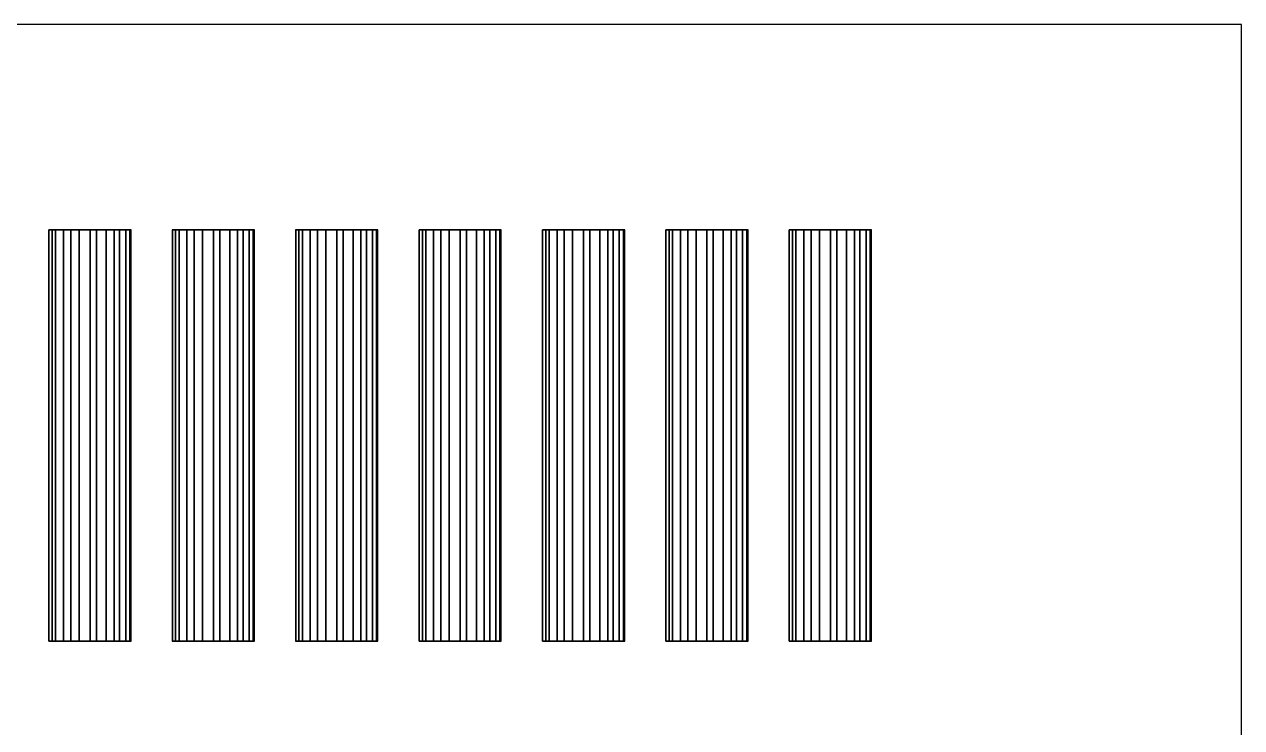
# Model space of a CAD drawing. Header units: millimetres. Extents: x 0 to 25, y -20 to 0.
# Drawn here: x 10.2 to 25, y -8.55 to 0 of the extents above; entities that cross this region are included whole.
import ezdxf

# ---------------------------------------------------------------- set-up
doc = ezdxf.new("R2010")
doc.units = ezdxf.units.MM

msp = doc.modelspace()

# ---------------------------------------------------------------- linework, layer by layer
at = {"extrusion": (0, 1, -2e-16)}
for centre in [(-11, 0.5, -2.5), (-12.5, 0.5, -2.5), (-14, 0.5, -2.5), (-15.5, 0.5, -2.5), (-17, 0.5, -2.5), (-18.5, 0.5, -2.5), (-20, 0.5, -2.5), (-11, 0.5, -7.5), (-12.5, 0.5, -7.5), (-14, 0.5, -7.5), (-15.5, 0.5, -7.5), (-17, 0.5, -7.5), (-18.5, 0.5, -7.5), (-20, 0.5, -7.5)]:
    msp.add_circle(centre, 0.5, dxfattribs=at)
for points in [[(25, -20), (25, 0), (0, 0), (0, -20)], [(11.5, -2.5, 0.5), (11, -2.5), (10.5, -2.5, 0.5), (11, -2.5, 1)], [(10.879, -2.5, 0.985), (10.515, -2.5, 0.621), (10.5, -2.5, 0.5), (11, -2.5, 1)], [(10.515, -2.5, 0.621), (10.5, -2.5, 0.5), (11, -2.5, 1), (10.879, -2.5, 0.985)], [(11, -2.5), (10.5, -2.5, 0.5), (10.515, -2.5, 0.379), (10.879, -2.5, 0.015)], [(10.879, -2.5, 0.015), (11, -2.5), (10.5, -2.5, 0.5), (10.515, -2.5, 0.379)], [(10.54, -7.5, 0.304), (10.501, -7.5, 0.537), (10.501, -2.5, 0.537), (10.54, -2.5, 0.304)], [(10.501, -7.5, 0.537), (10.582, -7.5, 0.774), (10.582, -2.5, 0.774), (10.501, -2.5, 0.537)], [(10.694, -2.5, 0.896), (10.604, -2.5, 0.806), (10.515, -2.5, 0.621), (10.879, -2.5, 0.985)], [(10.879, -2.5, 0.015), (10.515, -2.5, 0.379), (10.604, -2.5, 0.194), (10.694, -2.5, 0.104)], [(10.677, -7.5, 0.119), (10.54, -7.5, 0.304), (10.54, -2.5, 0.304), (10.677, -2.5, 0.119)], [(10.582, -7.5, 0.774), (10.766, -7.5, 0.942), (10.766, -2.5, 0.942), (10.582, -2.5, 0.774)], [(10.867, -7.5, 0.018), (10.677, -7.5, 0.119), (10.677, -2.5, 0.119), (10.867, -2.5, 0.018)], [(10.766, -7.5, 0.942), (11, -7.5, 1), (11, -2.5, 1), (10.766, -2.5, 0.942)], [(11.077, -7.5, 0.006), (10.867, -7.5, 0.018), (10.867, -2.5, 0.018), (11.077, -2.5, 0.006)], [(11, -2.5, 1), (11, -7.5, 1), (11.198, -7.5, 0.959), (11.198, -2.5, 0.959)], [(11.5, -2.5, 0.5), (11, -2.5), (11.121, -2.5, 0.015), (11.485, -2.5, 0.379)], [(11.485, -2.5, 0.379), (11.5, -2.5, 0.5), (11, -2.5), (11.121, -2.5, 0.015)], [(11.485, -2.5, 0.621), (11.121, -2.5, 0.985), (11, -2.5, 1), (11.5, -2.5, 0.5)], [(11.121, -2.5, 0.985), (11, -2.5, 1), (11.5, -2.5, 0.5), (11.485, -2.5, 0.621)], [(11.293, -7.5, 0.095), (11.077, -7.5, 0.006), (11.077, -2.5, 0.006), (11.293, -2.5, 0.095)], [(11.485, -2.5, 0.379), (11.121, -2.5, 0.015), (11.306, -2.5, 0.104), (11.396, -2.5, 0.194)], [(11.396, -2.5, 0.806), (11.306, -2.5, 0.896), (11.121, -2.5, 0.985), (11.485, -2.5, 0.621)], [(11.198, -2.5, 0.959), (11.198, -7.5, 0.959), (11.36, -7.5, 0.847), (11.36, -2.5, 0.847)], [(11.434, -7.5, 0.252), (11.293, -7.5, 0.095), (11.293, -2.5, 0.095), (11.434, -2.5, 0.252)], [(11.36, -7.5, 0.847), (11.484, -7.5, 0.627), (11.484, -2.5, 0.627), (11.36, -2.5, 0.847)], [(11.496, -7.5, 0.441), (11.434, -7.5, 0.252), (11.434, -2.5, 0.252), (11.496, -2.5, 0.441)], [(11.484, -7.5, 0.627), (11.496, -7.5, 0.441), (11.496, -2.5, 0.441), (11.484, -2.5, 0.627)], [(13, -2.5, 0.5), (12.5, -2.5), (12, -2.5, 0.5), (12.5, -2.5, 1)], [(12.379, -2.5, 0.985), (12.015, -2.5, 0.621), (12, -2.5, 0.5), (12.5, -2.5, 1)], [(12.015, -2.5, 0.621), (12, -2.5, 0.5), (12.5, -2.5, 1), (12.379, -2.5, 0.985)], [(12.5, -2.5), (12, -2.5, 0.5), (12.015, -2.5, 0.379), (12.379, -2.5, 0.015)], [(12.379, -2.5, 0.015), (12.5, -2.5), (12, -2.5, 0.5), (12.015, -2.5, 0.379)], [(12.04, -7.5, 0.304), (12.001, -7.5, 0.537), (12.001, -2.5, 0.537), (12.04, -2.5, 0.304)], [(12.001, -7.5, 0.537), (12.082, -7.5, 0.774), (12.082, -2.5, 0.774), (12.001, -2.5, 0.537)], [(12.194, -2.5, 0.896), (12.104, -2.5, 0.806), (12.015, -2.5, 0.621), (12.379, -2.5, 0.985)], [(12.379, -2.5, 0.015), (12.015, -2.5, 0.379), (12.104, -2.5, 0.194), (12.194, -2.5, 0.104)], [(12.177, -7.5, 0.119), (12.04, -7.5, 0.304), (12.04, -2.5, 0.304), (12.177, -2.5, 0.119)], [(12.082, -7.5, 0.774), (12.266, -7.5, 0.942), (12.266, -2.5, 0.942), (12.082, -2.5, 0.774)], [(12.367, -7.5, 0.018), (12.177, -7.5, 0.119), (12.177, -2.5, 0.119), (12.367, -2.5, 0.018)], [(12.266, -7.5, 0.942), (12.5, -7.5, 1), (12.5, -2.5, 1), (12.266, -2.5, 0.942)], [(12.577, -7.5, 0.006), (12.367, -7.5, 0.018), (12.367, -2.5, 0.018), (12.577, -2.5, 0.006)], [(12.5, -2.5, 1), (12.5, -7.5, 1), (12.698, -7.5, 0.959), (12.698, -2.5, 0.959)], [(13, -2.5, 0.5), (12.5, -2.5), (12.621, -2.5, 0.015), (12.985, -2.5, 0.379)], [(12.985, -2.5, 0.379), (13, -2.5, 0.5), (12.5, -2.5), (12.621, -2.5, 0.015)], [(12.985, -2.5, 0.621), (12.621, -2.5, 0.985), (12.5, -2.5, 1), (13, -2.5, 0.5)], [(12.621, -2.5, 0.985), (12.5, -2.5, 1), (13, -2.5, 0.5), (12.985, -2.5, 0.621)], [(12.793, -7.5, 0.095), (12.577, -7.5, 0.006), (12.577, -2.5, 0.006), (12.793, -2.5, 0.095)], [(12.985, -2.5, 0.379), (12.621, -2.5, 0.015), (12.806, -2.5, 0.104), (12.896, -2.5, 0.194)], [(12.896, -2.5, 0.806), (12.806, -2.5, 0.896), (12.621, -2.5, 0.985), (12.985, -2.5, 0.621)], [(12.698, -2.5, 0.959), (12.698, -7.5, 0.959), (12.86, -7.5, 0.847), (12.86, -2.5, 0.847)], [(12.934, -7.5, 0.252), (12.793, -7.5, 0.095), (12.793, -2.5, 0.095), (12.934, -2.5, 0.252)], [(12.86, -7.5, 0.847), (12.984, -7.5, 0.627), (12.984, -2.5, 0.627), (12.86, -2.5, 0.847)], [(12.996, -7.5, 0.441), (12.934, -7.5, 0.252), (12.934, -2.5, 0.252), (12.996, -2.5, 0.441)], [(12.984, -7.5, 0.627), (12.996, -7.5, 0.441), (12.996, -2.5, 0.441), (12.984, -2.5, 0.627)], [(14.5, -2.5, 0.5), (14, -2.5), (13.5, -2.5, 0.5), (14, -2.5, 1)], [(13.879, -2.5, 0.985), (13.515, -2.5, 0.621), (13.5, -2.5, 0.5), (14, -2.5, 1)], [(13.515, -2.5, 0.621), (13.5, -2.5, 0.5), (14, -2.5, 1), (13.879, -2.5, 0.985)], [(14, -2.5), (13.5, -2.5, 0.5), (13.515, -2.5, 0.379), (13.879, -2.5, 0.015)], [(13.879, -2.5, 0.015), (14, -2.5), (13.5, -2.5, 0.5), (13.515, -2.5, 0.379)], [(13.54, -7.5, 0.304), (13.501, -7.5, 0.537), (13.501, -2.5, 0.537), (13.54, -2.5, 0.304)], [(13.501, -7.5, 0.537), (13.582, -7.5, 0.774), (13.582, -2.5, 0.774), (13.501, -2.5, 0.537)], [(13.694, -2.5, 0.896), (13.604, -2.5, 0.806), (13.515, -2.5, 0.621), (13.879, -2.5, 0.985)], [(13.879, -2.5, 0.015), (13.515, -2.5, 0.379), (13.604, -2.5, 0.194), (13.694, -2.5, 0.104)], [(13.677, -7.5, 0.119), (13.54, -7.5, 0.304), (13.54, -2.5, 0.304), (13.677, -2.5, 0.119)], [(13.582, -7.5, 0.774), (13.766, -7.5, 0.942), (13.766, -2.5, 0.942), (13.582, -2.5, 0.774)], [(13.867, -7.5, 0.018), (13.677, -7.5, 0.119), (13.677, -2.5, 0.119), (13.867, -2.5, 0.018)], [(13.766, -7.5, 0.942), (14, -7.5, 1), (14, -2.5, 1), (13.766, -2.5, 0.942)], [(14.077, -7.5, 0.006), (13.867, -7.5, 0.018), (13.867, -2.5, 0.018), (14.077, -2.5, 0.006)], [(14, -2.5, 1), (14, -7.5, 1), (14.198, -7.5, 0.959), (14.198, -2.5, 0.959)], [(14.5, -2.5, 0.5), (14, -2.5), (14.121, -2.5, 0.015), (14.485, -2.5, 0.379)], [(14.485, -2.5, 0.379), (14.5, -2.5, 0.5), (14, -2.5), (14.121, -2.5, 0.015)], [(14.485, -2.5, 0.621), (14.121, -2.5, 0.985), (14, -2.5, 1), (14.5, -2.5, 0.5)], [(14.121, -2.5, 0.985), (14, -2.5, 1), (14.5, -2.5, 0.5), (14.485, -2.5, 0.621)], [(14.293, -7.5, 0.095), (14.077, -7.5, 0.006), (14.077, -2.5, 0.006), (14.293, -2.5, 0.095)], [(14.485, -2.5, 0.379), (14.121, -2.5, 0.015), (14.306, -2.5, 0.104), (14.396, -2.5, 0.194)], [(14.396, -2.5, 0.806), (14.306, -2.5, 0.896), (14.121, -2.5, 0.985), (14.485, -2.5, 0.621)], [(14.198, -2.5, 0.959), (14.198, -7.5, 0.959), (14.36, -7.5, 0.847), (14.36, -2.5, 0.847)], [(14.434, -7.5, 0.252), (14.293, -7.5, 0.095), (14.293, -2.5, 0.095), (14.434, -2.5, 0.252)], [(14.36, -7.5, 0.847), (14.484, -7.5, 0.627), (14.484, -2.5, 0.627), (14.36, -2.5, 0.847)], [(14.496, -7.5, 0.441), (14.434, -7.5, 0.252), (14.434, -2.5, 0.252), (14.496, -2.5, 0.441)], [(14.484, -7.5, 0.627), (14.496, -7.5, 0.441), (14.496, -2.5, 0.441), (14.484, -2.5, 0.627)], [(16, -2.5, 0.5), (15.5, -2.5), (15, -2.5, 0.5), (15.5, -2.5, 1)], [(15.379, -2.5, 0.985), (15.015, -2.5, 0.621), (15, -2.5, 0.5), (15.5, -2.5, 1)], [(15.015, -2.5, 0.621), (15, -2.5, 0.5), (15.5, -2.5, 1), (15.379, -2.5, 0.985)], [(15.5, -2.5), (15, -2.5, 0.5), (15.015, -2.5, 0.379), (15.379, -2.5, 0.015)], [(15.379, -2.5, 0.015), (15.5, -2.5), (15, -2.5, 0.5), (15.015, -2.5, 0.379)], [(15.04, -7.5, 0.304), (15.001, -7.5, 0.537), (15.001, -2.5, 0.537), (15.04, -2.5, 0.304)], [(15.001, -7.5, 0.537), (15.082, -7.5, 0.774), (15.082, -2.5, 0.774), (15.001, -2.5, 0.537)], [(15.194, -2.5, 0.896), (15.104, -2.5, 0.806), (15.015, -2.5, 0.621), (15.379, -2.5, 0.985)], [(15.379, -2.5, 0.015), (15.015, -2.5, 0.379), (15.104, -2.5, 0.194), (15.194, -2.5, 0.104)], [(15.177, -7.5, 0.119), (15.04, -7.5, 0.304), (15.04, -2.5, 0.304), (15.177, -2.5, 0.119)], [(15.082, -7.5, 0.774), (15.266, -7.5, 0.942), (15.266, -2.5, 0.942), (15.082, -2.5, 0.774)], [(15.367, -7.5, 0.018), (15.177, -7.5, 0.119), (15.177, -2.5, 0.119), (15.367, -2.5, 0.018)], [(15.266, -7.5, 0.942), (15.5, -7.5, 1), (15.5, -2.5, 1), (15.266, -2.5, 0.942)], [(15.577, -7.5, 0.006), (15.367, -7.5, 0.018), (15.367, -2.5, 0.018), (15.577, -2.5, 0.006)], [(15.5, -2.5, 1), (15.5, -7.5, 1), (15.698, -7.5, 0.959), (15.698, -2.5, 0.959)], [(16, -2.5, 0.5), (15.5, -2.5), (15.621, -2.5, 0.015), (15.985, -2.5, 0.379)], [(15.985, -2.5, 0.379), (16, -2.5, 0.5), (15.5, -2.5), (15.621, -2.5, 0.015)], [(15.985, -2.5, 0.621), (15.621, -2.5, 0.985), (15.5, -2.5, 1), (16, -2.5, 0.5)], [(15.621, -2.5, 0.985), (15.5, -2.5, 1), (16, -2.5, 0.5), (15.985, -2.5, 0.621)], [(15.793, -7.5, 0.095), (15.577, -7.5, 0.006), (15.577, -2.5, 0.006), (15.793, -2.5, 0.095)], [(15.985, -2.5, 0.379), (15.621, -2.5, 0.015), (15.806, -2.5, 0.104), (15.896, -2.5, 0.194)], [(15.896, -2.5, 0.806), (15.806, -2.5, 0.896), (15.621, -2.5, 0.985), (15.985, -2.5, 0.621)], [(15.698, -2.5, 0.959), (15.698, -7.5, 0.959), (15.86, -7.5, 0.847), (15.86, -2.5, 0.847)], [(15.934, -7.5, 0.252), (15.793, -7.5, 0.095), (15.793, -2.5, 0.095), (15.934, -2.5, 0.252)], [(15.86, -7.5, 0.847), (15.984, -7.5, 0.627), (15.984, -2.5, 0.627), (15.86, -2.5, 0.847)], [(15.996, -7.5, 0.441), (15.934, -7.5, 0.252), (15.934, -2.5, 0.252), (15.996, -2.5, 0.441)], [(15.984, -7.5, 0.627), (15.996, -7.5, 0.441), (15.996, -2.5, 0.441), (15.984, -2.5, 0.627)], [(17.5, -2.5, 0.5), (17, -2.5), (16.5, -2.5, 0.5), (17, -2.5, 1)], [(16.879, -2.5, 0.985), (16.515, -2.5, 0.621), (16.5, -2.5, 0.5), (17, -2.5, 1)], [(16.515, -2.5, 0.621), (16.5, -2.5, 0.5), (17, -2.5, 1), (16.879, -2.5, 0.985)], [(17, -2.5), (16.5, -2.5, 0.5), (16.515, -2.5, 0.379), (16.879, -2.5, 0.015)], [(16.879, -2.5, 0.015), (17, -2.5), (16.5, -2.5, 0.5), (16.515, -2.5, 0.379)], [(16.54, -7.5, 0.304), (16.501, -7.5, 0.537), (16.501, -2.5, 0.537), (16.54, -2.5, 0.304)], [(16.501, -7.5, 0.537), (16.582, -7.5, 0.774), (16.582, -2.5, 0.774), (16.501, -2.5, 0.537)], [(16.694, -2.5, 0.896), (16.604, -2.5, 0.806), (16.515, -2.5, 0.621), (16.879, -2.5, 0.985)], [(16.879, -2.5, 0.015), (16.515, -2.5, 0.379), (16.604, -2.5, 0.194), (16.694, -2.5, 0.104)], [(16.677, -7.5, 0.119), (16.54, -7.5, 0.304), (16.54, -2.5, 0.304), (16.677, -2.5, 0.119)], [(16.582, -7.5, 0.774), (16.766, -7.5, 0.942), (16.766, -2.5, 0.942), (16.582, -2.5, 0.774)], [(16.867, -7.5, 0.018), (16.677, -7.5, 0.119), (16.677, -2.5, 0.119), (16.867, -2.5, 0.018)], [(16.766, -7.5, 0.942), (17, -7.5, 1), (17, -2.5, 1), (16.766, -2.5, 0.942)], [(17.077, -7.5, 0.006), (16.867, -7.5, 0.018), (16.867, -2.5, 0.018), (17.077, -2.5, 0.006)], [(17, -2.5, 1), (17, -7.5, 1), (17.198, -7.5, 0.959), (17.198, -2.5, 0.959)], [(17.5, -2.5, 0.5), (17, -2.5), (17.121, -2.5, 0.015), (17.485, -2.5, 0.379)], [(17.485, -2.5, 0.379), (17.5, -2.5, 0.5), (17, -2.5), (17.121, -2.5, 0.015)], [(17.485, -2.5, 0.621), (17.121, -2.5, 0.985), (17, -2.5, 1), (17.5, -2.5, 0.5)], [(17.121, -2.5, 0.985), (17, -2.5, 1), (17.5, -2.5, 0.5), (17.485, -2.5, 0.621)], [(17.293, -7.5, 0.095), (17.077, -7.5, 0.006), (17.077, -2.5, 0.006), (17.293, -2.5, 0.095)], [(17.485, -2.5, 0.379), (17.121, -2.5, 0.015), (17.306, -2.5, 0.104), (17.396, -2.5, 0.194)], [(17.396, -2.5, 0.806), (17.306, -2.5, 0.896), (17.121, -2.5, 0.985), (17.485, -2.5, 0.621)], [(17.198, -2.5, 0.959), (17.198, -7.5, 0.959), (17.36, -7.5, 0.847), (17.36, -2.5, 0.847)], [(17.434, -7.5, 0.252), (17.293, -7.5, 0.095), (17.293, -2.5, 0.095), (17.434, -2.5, 0.252)], [(17.36, -7.5, 0.847), (17.484, -7.5, 0.627), (17.484, -2.5, 0.627), (17.36, -2.5, 0.847)], [(17.496, -7.5, 0.441), (17.434, -7.5, 0.252), (17.434, -2.5, 0.252), (17.496, -2.5, 0.441)], [(17.484, -7.5, 0.627), (17.496, -7.5, 0.441), (17.496, -2.5, 0.441), (17.484, -2.5, 0.627)], [(19, -2.5, 0.5), (18.5, -2.5), (18, -2.5, 0.5), (18.5, -2.5, 1)], [(18.379, -2.5, 0.985), (18.015, -2.5, 0.621), (18, -2.5, 0.5), (18.5, -2.5, 1)], [(18.015, -2.5, 0.621), (18, -2.5, 0.5), (18.5, -2.5, 1), (18.379, -2.5, 0.985)], [(18.5, -2.5), (18, -2.5, 0.5), (18.015, -2.5, 0.379), (18.379, -2.5, 0.015)], [(18.379, -2.5, 0.015), (18.5, -2.5), (18, -2.5, 0.5), (18.015, -2.5, 0.379)], [(18.04, -7.5, 0.304), (18.001, -7.5, 0.537), (18.001, -2.5, 0.537), (18.04, -2.5, 0.304)], [(18.001, -7.5, 0.537), (18.082, -7.5, 0.774), (18.082, -2.5, 0.774), (18.001, -2.5, 0.537)], [(18.194, -2.5, 0.896), (18.104, -2.5, 0.806), (18.015, -2.5, 0.621), (18.379, -2.5, 0.985)], [(18.379, -2.5, 0.015), (18.015, -2.5, 0.379), (18.104, -2.5, 0.194), (18.194, -2.5, 0.104)], [(18.177, -7.5, 0.119), (18.04, -7.5, 0.304), (18.04, -2.5, 0.304), (18.177, -2.5, 0.119)], [(18.082, -7.5, 0.774), (18.266, -7.5, 0.942), (18.266, -2.5, 0.942), (18.082, -2.5, 0.774)], [(18.367, -7.5, 0.018), (18.177, -7.5, 0.119), (18.177, -2.5, 0.119), (18.367, -2.5, 0.018)], [(18.266, -7.5, 0.942), (18.5, -7.5, 1), (18.5, -2.5, 1), (18.266, -2.5, 0.942)], [(18.577, -7.5, 0.006), (18.367, -7.5, 0.018), (18.367, -2.5, 0.018), (18.577, -2.5, 0.006)], [(18.5, -2.5, 1), (18.5, -7.5, 1), (18.698, -7.5, 0.959), (18.698, -2.5, 0.959)], [(19, -2.5, 0.5), (18.5, -2.5), (18.621, -2.5, 0.015), (18.985, -2.5, 0.379)], [(18.985, -2.5, 0.379), (19, -2.5, 0.5), (18.5, -2.5), (18.621, -2.5, 0.015)], [(18.985, -2.5, 0.621), (18.621, -2.5, 0.985), (18.5, -2.5, 1), (19, -2.5, 0.5)], [(18.621, -2.5, 0.985), (18.5, -2.5, 1), (19, -2.5, 0.5), (18.985, -2.5, 0.621)], [(18.793, -7.5, 0.095), (18.577, -7.5, 0.006), (18.577, -2.5, 0.006), (18.793, -2.5, 0.095)], [(18.985, -2.5, 0.379), (18.621, -2.5, 0.015), (18.806, -2.5, 0.104), (18.896, -2.5, 0.194)], [(18.896, -2.5, 0.806), (18.806, -2.5, 0.896), (18.621, -2.5, 0.985), (18.985, -2.5, 0.621)], [(18.698, -2.5, 0.959), (18.698, -7.5, 0.959), (18.86, -7.5, 0.847), (18.86, -2.5, 0.847)], [(18.934, -7.5, 0.252), (18.793, -7.5, 0.095), (18.793, -2.5, 0.095), (18.934, -2.5, 0.252)], [(18.86, -7.5, 0.847), (18.984, -7.5, 0.627), (18.984, -2.5, 0.627), (18.86, -2.5, 0.847)], [(18.996, -7.5, 0.441), (18.934, -7.5, 0.252), (18.934, -2.5, 0.252), (18.996, -2.5, 0.441)], [(18.984, -7.5, 0.627), (18.996, -7.5, 0.441), (18.996, -2.5, 0.441), (18.984, -2.5, 0.627)], [(20.5, -2.5, 0.5), (20, -2.5), (19.5, -2.5, 0.5), (20, -2.5, 1)], [(19.879, -2.5, 0.985), (19.515, -2.5, 0.621), (19.5, -2.5, 0.5), (20, -2.5, 1)], [(19.515, -2.5, 0.621), (19.5, -2.5, 0.5), (20, -2.5, 1), (19.879, -2.5, 0.985)], [(20, -2.5), (19.5, -2.5, 0.5), (19.515, -2.5, 0.379), (19.879, -2.5, 0.015)], [(19.879, -2.5, 0.015), (20, -2.5), (19.5, -2.5, 0.5), (19.515, -2.5, 0.379)], [(19.54, -7.5, 0.304), (19.501, -7.5, 0.537), (19.501, -2.5, 0.537), (19.54, -2.5, 0.304)], [(19.501, -7.5, 0.537), (19.582, -7.5, 0.774), (19.582, -2.5, 0.774), (19.501, -2.5, 0.537)], [(19.694, -2.5, 0.896), (19.604, -2.5, 0.806), (19.515, -2.5, 0.621), (19.879, -2.5, 0.985)], [(19.879, -2.5, 0.015), (19.515, -2.5, 0.379), (19.604, -2.5, 0.194), (19.694, -2.5, 0.104)], [(19.677, -7.5, 0.119), (19.54, -7.5, 0.304), (19.54, -2.5, 0.304), (19.677, -2.5, 0.119)], [(19.582, -7.5, 0.774), (19.766, -7.5, 0.942), (19.766, -2.5, 0.942), (19.582, -2.5, 0.774)], [(19.867, -7.5, 0.018), (19.677, -7.5, 0.119), (19.677, -2.5, 0.119), (19.867, -2.5, 0.018)], [(19.766, -7.5, 0.942), (20, -7.5, 1), (20, -2.5, 1), (19.766, -2.5, 0.942)], [(20.077, -7.5, 0.006), (19.867, -7.5, 0.018), (19.867, -2.5, 0.018), (20.077, -2.5, 0.006)], [(20, -2.5, 1), (20, -7.5, 1), (20.198, -7.5, 0.959), (20.198, -2.5, 0.959)], [(20.5, -2.5, 0.5), (20, -2.5), (20.121, -2.5, 0.015), (20.485, -2.5, 0.379)], [(20.485, -2.5, 0.379), (20.5, -2.5, 0.5), (20, -2.5), (20.121, -2.5, 0.015)], [(20.485, -2.5, 0.621), (20.121, -2.5, 0.985), (20, -2.5, 1), (20.5, -2.5, 0.5)], [(20.121, -2.5, 0.985), (20, -2.5, 1), (20.5, -2.5, 0.5), (20.485, -2.5, 0.621)], [(20.293, -7.5, 0.095), (20.077, -7.5, 0.006), (20.077, -2.5, 0.006), (20.293, -2.5, 0.095)], [(20.485, -2.5, 0.379), (20.121, -2.5, 0.015), (20.306, -2.5, 0.104), (20.396, -2.5, 0.194)], [(20.396, -2.5, 0.806), (20.306, -2.5, 0.896), (20.121, -2.5, 0.985), (20.485, -2.5, 0.621)], [(20.198, -2.5, 0.959), (20.198, -7.5, 0.959), (20.36, -7.5, 0.847), (20.36, -2.5, 0.847)], [(20.434, -7.5, 0.252), (20.293, -7.5, 0.095), (20.293, -2.5, 0.095), (20.434, -2.5, 0.252)], [(20.36, -7.5, 0.847), (20.484, -7.5, 0.627), (20.484, -2.5, 0.627), (20.36, -2.5, 0.847)], [(20.496, -7.5, 0.441), (20.434, -7.5, 0.252), (20.434, -2.5, 0.252), (20.496, -2.5, 0.441)], [(20.484, -7.5, 0.627), (20.496, -7.5, 0.441), (20.496, -2.5, 0.441), (20.484, -2.5, 0.627)], [(11.5, -7.5, 0.5), (11, -7.5), (10.5, -7.5, 0.5), (11, -7.5, 1)], [(10.879, -7.5, 0.985), (10.515, -7.5, 0.621), (10.5, -7.5, 0.5), (11, -7.5, 1)], [(10.515, -7.5, 0.621), (10.5, -7.5, 0.5), (11, -7.5, 1), (10.879, -7.5, 0.985)], [(11, -7.5), (10.5, -7.5, 0.5), (10.515, -7.5, 0.379), (10.879, -7.5, 0.015)], [(10.879, -7.5, 0.015), (11, -7.5), (10.5, -7.5, 0.5), (10.515, -7.5, 0.379)], [(10.694, -7.5, 0.896), (10.604, -7.5, 0.806), (10.515, -7.5, 0.621), (10.879, -7.5, 0.985)], [(10.879, -7.5, 0.015), (10.515, -7.5, 0.379), (10.604, -7.5, 0.194), (10.694, -7.5, 0.104)], [(11.5, -7.5, 0.5), (11, -7.5), (11.121, -7.5, 0.015), (11.485, -7.5, 0.379)], [(11.485, -7.5, 0.379), (11.5, -7.5, 0.5), (11, -7.5), (11.121, -7.5, 0.015)], [(11.485, -7.5, 0.621), (11.121, -7.5, 0.985), (11, -7.5, 1), (11.5, -7.5, 0.5)], [(11.121, -7.5, 0.985), (11, -7.5, 1), (11.5, -7.5, 0.5), (11.485, -7.5, 0.621)], [(11.485, -7.5, 0.379), (11.121, -7.5, 0.015), (11.306, -7.5, 0.104), (11.396, -7.5, 0.194)], [(11.396, -7.5, 0.806), (11.306, -7.5, 0.896), (11.121, -7.5, 0.985), (11.485, -7.5, 0.621)], [(13, -7.5, 0.5), (12.5, -7.5), (12, -7.5, 0.5), (12.5, -7.5, 1)], [(12.379, -7.5, 0.985), (12.015, -7.5, 0.621), (12, -7.5, 0.5), (12.5, -7.5, 1)], [(12.015, -7.5, 0.621), (12, -7.5, 0.5), (12.5, -7.5, 1), (12.379, -7.5, 0.985)], [(12.5, -7.5), (12, -7.5, 0.5), (12.015, -7.5, 0.379), (12.379, -7.5, 0.015)], [(12.379, -7.5, 0.015), (12.5, -7.5), (12, -7.5, 0.5), (12.015, -7.5, 0.379)], [(12.194, -7.5, 0.896), (12.104, -7.5, 0.806), (12.015, -7.5, 0.621), (12.379, -7.5, 0.985)], [(12.379, -7.5, 0.015), (12.015, -7.5, 0.379), (12.104, -7.5, 0.194), (12.194, -7.5, 0.104)], [(13, -7.5, 0.5), (12.5, -7.5), (12.621, -7.5, 0.015), (12.985, -7.5, 0.379)], [(12.985, -7.5, 0.379), (13, -7.5, 0.5), (12.5, -7.5), (12.621, -7.5, 0.015)], [(12.985, -7.5, 0.621), (12.621, -7.5, 0.985), (12.5, -7.5, 1), (13, -7.5, 0.5)], [(12.621, -7.5, 0.985), (12.5, -7.5, 1), (13, -7.5, 0.5), (12.985, -7.5, 0.621)], [(12.985, -7.5, 0.379), (12.621, -7.5, 0.015), (12.806, -7.5, 0.104), (12.896, -7.5, 0.194)], [(12.896, -7.5, 0.806), (12.806, -7.5, 0.896), (12.621, -7.5, 0.985), (12.985, -7.5, 0.621)], [(14.5, -7.5, 0.5), (14, -7.5), (13.5, -7.5, 0.5), (14, -7.5, 1)], [(13.879, -7.5, 0.985), (13.515, -7.5, 0.621), (13.5, -7.5, 0.5), (14, -7.5, 1)], [(13.515, -7.5, 0.621), (13.5, -7.5, 0.5), (14, -7.5, 1), (13.879, -7.5, 0.985)], [(14, -7.5), (13.5, -7.5, 0.5), (13.515, -7.5, 0.379), (13.879, -7.5, 0.015)], [(13.879, -7.5, 0.015), (14, -7.5), (13.5, -7.5, 0.5), (13.515, -7.5, 0.379)], [(13.694, -7.5, 0.896), (13.604, -7.5, 0.806), (13.515, -7.5, 0.621), (13.879, -7.5, 0.985)], [(13.879, -7.5, 0.015), (13.515, -7.5, 0.379), (13.604, -7.5, 0.194), (13.694, -7.5, 0.104)], [(14.5, -7.5, 0.5), (14, -7.5), (14.121, -7.5, 0.015), (14.485, -7.5, 0.379)], [(14.485, -7.5, 0.379), (14.5, -7.5, 0.5), (14, -7.5), (14.121, -7.5, 0.015)], [(14.485, -7.5, 0.621), (14.121, -7.5, 0.985), (14, -7.5, 1), (14.5, -7.5, 0.5)], [(14.121, -7.5, 0.985), (14, -7.5, 1), (14.5, -7.5, 0.5), (14.485, -7.5, 0.621)], [(14.485, -7.5, 0.379), (14.121, -7.5, 0.015), (14.306, -7.5, 0.104), (14.396, -7.5, 0.194)], [(14.396, -7.5, 0.806), (14.306, -7.5, 0.896), (14.121, -7.5, 0.985), (14.485, -7.5, 0.621)], [(16, -7.5, 0.5), (15.5, -7.5), (15, -7.5, 0.5), (15.5, -7.5, 1)], [(15.379, -7.5, 0.985), (15.015, -7.5, 0.621), (15, -7.5, 0.5), (15.5, -7.5, 1)], [(15.015, -7.5, 0.621), (15, -7.5, 0.5), (15.5, -7.5, 1), (15.379, -7.5, 0.985)], [(15.5, -7.5), (15, -7.5, 0.5), (15.015, -7.5, 0.379), (15.379, -7.5, 0.015)], [(15.379, -7.5, 0.015), (15.5, -7.5), (15, -7.5, 0.5), (15.015, -7.5, 0.379)], [(15.194, -7.5, 0.896), (15.104, -7.5, 0.806), (15.015, -7.5, 0.621), (15.379, -7.5, 0.985)], [(15.379, -7.5, 0.015), (15.015, -7.5, 0.379), (15.104, -7.5, 0.194), (15.194, -7.5, 0.104)], [(16, -7.5, 0.5), (15.5, -7.5), (15.621, -7.5, 0.015), (15.985, -7.5, 0.379)], [(15.985, -7.5, 0.379), (16, -7.5, 0.5), (15.5, -7.5), (15.621, -7.5, 0.015)], [(15.985, -7.5, 0.621), (15.621, -7.5, 0.985), (15.5, -7.5, 1), (16, -7.5, 0.5)], [(15.621, -7.5, 0.985), (15.5, -7.5, 1), (16, -7.5, 0.5), (15.985, -7.5, 0.621)], [(15.985, -7.5, 0.379), (15.621, -7.5, 0.015), (15.806, -7.5, 0.104), (15.896, -7.5, 0.194)], [(15.896, -7.5, 0.806), (15.806, -7.5, 0.896), (15.621, -7.5, 0.985), (15.985, -7.5, 0.621)], [(17.5, -7.5, 0.5), (17, -7.5), (16.5, -7.5, 0.5), (17, -7.5, 1)], [(16.879, -7.5, 0.985), (16.515, -7.5, 0.621), (16.5, -7.5, 0.5), (17, -7.5, 1)], [(16.515, -7.5, 0.621), (16.5, -7.5, 0.5), (17, -7.5, 1), (16.879, -7.5, 0.985)], [(17, -7.5), (16.5, -7.5, 0.5), (16.515, -7.5, 0.379), (16.879, -7.5, 0.015)], [(16.879, -7.5, 0.015), (17, -7.5), (16.5, -7.5, 0.5), (16.515, -7.5, 0.379)], [(16.694, -7.5, 0.896), (16.604, -7.5, 0.806), (16.515, -7.5, 0.621), (16.879, -7.5, 0.985)], [(16.879, -7.5, 0.015), (16.515, -7.5, 0.379), (16.604, -7.5, 0.194), (16.694, -7.5, 0.104)], [(17.5, -7.5, 0.5), (17, -7.5), (17.121, -7.5, 0.015), (17.485, -7.5, 0.379)], [(17.485, -7.5, 0.379), (17.5, -7.5, 0.5), (17, -7.5), (17.121, -7.5, 0.015)], [(17.485, -7.5, 0.621), (17.121, -7.5, 0.985), (17, -7.5, 1), (17.5, -7.5, 0.5)], [(17.121, -7.5, 0.985), (17, -7.5, 1), (17.5, -7.5, 0.5), (17.485, -7.5, 0.621)], [(17.485, -7.5, 0.379), (17.121, -7.5, 0.015), (17.306, -7.5, 0.104), (17.396, -7.5, 0.194)], [(17.396, -7.5, 0.806), (17.306, -7.5, 0.896), (17.121, -7.5, 0.985), (17.485, -7.5, 0.621)], [(19, -7.5, 0.5), (18.5, -7.5), (18, -7.5, 0.5), (18.5, -7.5, 1)], [(18.379, -7.5, 0.985), (18.015, -7.5, 0.621), (18, -7.5, 0.5), (18.5, -7.5, 1)], [(18.015, -7.5, 0.621), (18, -7.5, 0.5), (18.5, -7.5, 1), (18.379, -7.5, 0.985)], [(18.5, -7.5), (18, -7.5, 0.5), (18.015, -7.5, 0.379), (18.379, -7.5, 0.015)], [(18.379, -7.5, 0.015), (18.5, -7.5), (18, -7.5, 0.5), (18.015, -7.5, 0.379)], [(18.194, -7.5, 0.896), (18.104, -7.5, 0.806), (18.015, -7.5, 0.621), (18.379, -7.5, 0.985)], [(18.379, -7.5, 0.015), (18.015, -7.5, 0.379), (18.104, -7.5, 0.194), (18.194, -7.5, 0.104)], [(19, -7.5, 0.5), (18.5, -7.5), (18.621, -7.5, 0.015), (18.985, -7.5, 0.379)], [(18.985, -7.5, 0.379), (19, -7.5, 0.5), (18.5, -7.5), (18.621, -7.5, 0.015)], [(18.985, -7.5, 0.621), (18.621, -7.5, 0.985), (18.5, -7.5, 1), (19, -7.5, 0.5)], [(18.621, -7.5, 0.985), (18.5, -7.5, 1), (19, -7.5, 0.5), (18.985, -7.5, 0.621)], [(18.985, -7.5, 0.379), (18.621, -7.5, 0.015), (18.806, -7.5, 0.104), (18.896, -7.5, 0.194)], [(18.896, -7.5, 0.806), (18.806, -7.5, 0.896), (18.621, -7.5, 0.985), (18.985, -7.5, 0.621)], [(20.5, -7.5, 0.5), (20, -7.5), (19.5, -7.5, 0.5), (20, -7.5, 1)], [(19.879, -7.5, 0.985), (19.515, -7.5, 0.621), (19.5, -7.5, 0.5), (20, -7.5, 1)], [(19.515, -7.5, 0.621), (19.5, -7.5, 0.5), (20, -7.5, 1), (19.879, -7.5, 0.985)], [(20, -7.5), (19.5, -7.5, 0.5), (19.515, -7.5, 0.379), (19.879, -7.5, 0.015)], [(19.879, -7.5, 0.015), (20, -7.5), (19.5, -7.5, 0.5), (19.515, -7.5, 0.379)], [(19.694, -7.5, 0.896), (19.604, -7.5, 0.806), (19.515, -7.5, 0.621), (19.879, -7.5, 0.985)], [(19.879, -7.5, 0.015), (19.515, -7.5, 0.379), (19.604, -7.5, 0.194), (19.694, -7.5, 0.104)], [(20.5, -7.5, 0.5), (20, -7.5), (20.121, -7.5, 0.015), (20.485, -7.5, 0.379)], [(20.485, -7.5, 0.379), (20.5, -7.5, 0.5), (20, -7.5), (20.121, -7.5, 0.015)], [(20.485, -7.5, 0.621), (20.121, -7.5, 0.985), (20, -7.5, 1), (20.5, -7.5, 0.5)], [(20.121, -7.5, 0.985), (20, -7.5, 1), (20.5, -7.5, 0.5), (20.485, -7.5, 0.621)], [(20.485, -7.5, 0.379), (20.121, -7.5, 0.015), (20.306, -7.5, 0.104), (20.396, -7.5, 0.194)], [(20.396, -7.5, 0.806), (20.306, -7.5, 0.896), (20.121, -7.5, 0.985), (20.485, -7.5, 0.621)]]:
    msp.add_3dface(points)

doc.saveas('drawing.dxf')
